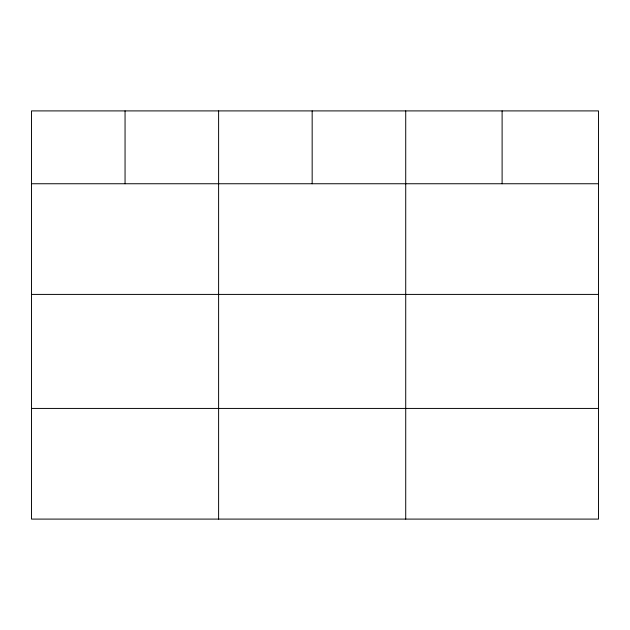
<?xml version="1.0" encoding="UTF-8"?>
<svg xmlns="http://www.w3.org/2000/svg" width="630" height="630" viewBox="0 0 630 630"><rect width="100%" height="100%" fill="white"/><g stroke="black" fill="none" stroke-linecap="round" stroke-linejoin="round"><path stroke-width="0.94" d="M598.5 294.407L598.5 110.904L31.5 110.904L31.5 519.096L598.5 519.096L598.5 294.407L31.5 294.407M31.5 183.747L598.5 183.747M31.5 408.429L598.5 408.429M502.11 110.904L502.11 183.747M405.72 110.904L405.72 519.096M312.165 110.904L312.165 183.747M218.61 110.904L218.61 519.096M125.055 110.904L125.055 183.747"/></g></svg>
